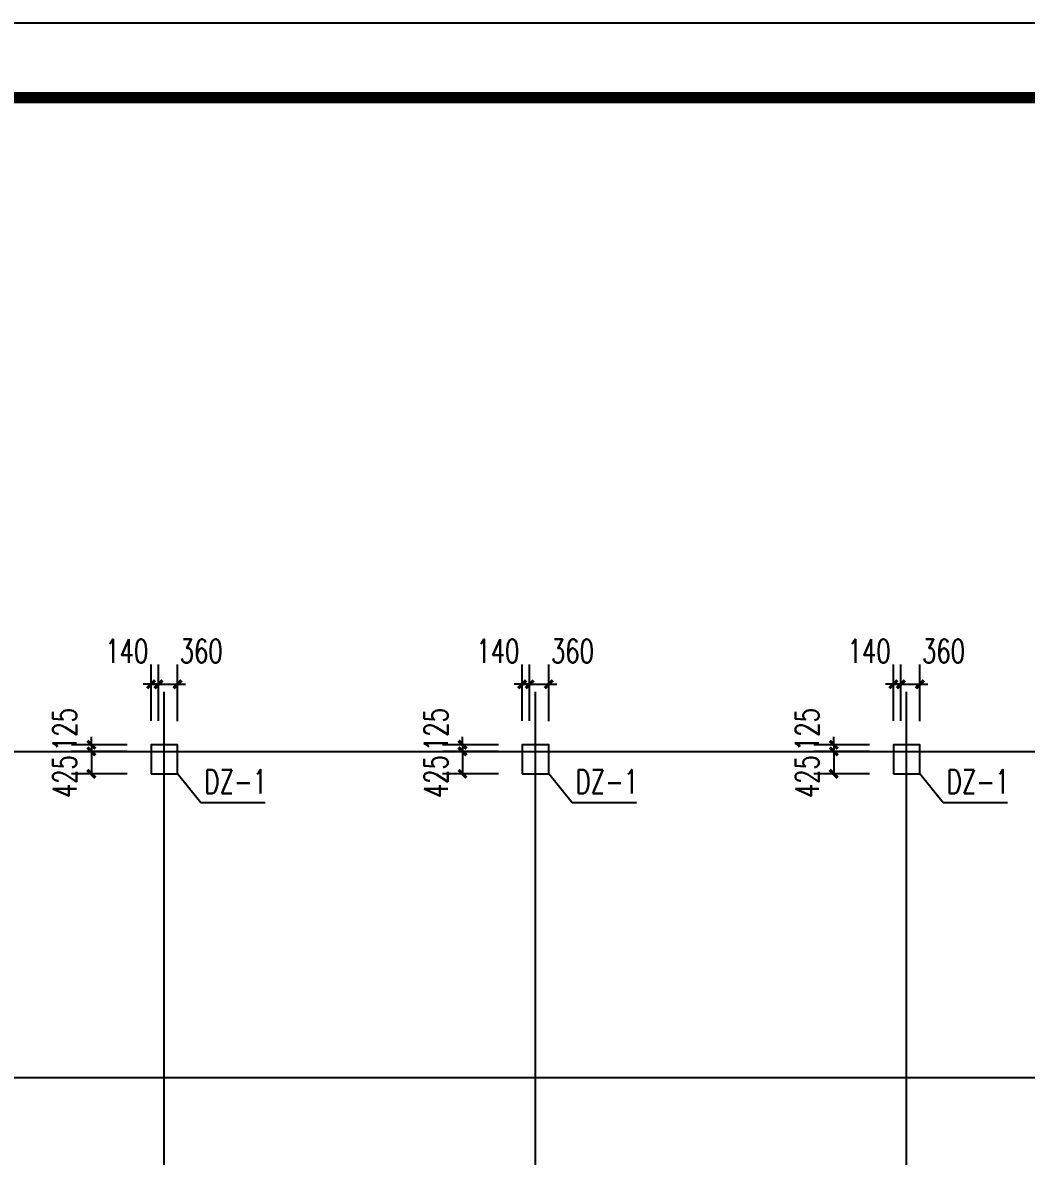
# Model space of a CAD drawing. Extents: x 180850 to 1399066, y 48356 to 327880.
# Drawn here: x 337760 to 356688, y 110969 to 132356 of the extents above; entities that cross this region are included whole.
import ezdxf

# ---------------------------------------------------------------- set-up
doc = ezdxf.new("R2010")
doc.units = 0
doc.header["$LTSCALE"] = 1000
for name, color, linetype in [('AXIS', 3, 'Continuous'), ('DOTE', 1, 'Continuous'), ('PUB_TITLE', 4, 'Continuous'), ('YCX', 90, 'Continuous'), ('承台', 2, 'Continuous')]:
    doc.layers.add(name, color=color, linetype=linetype)
doc.styles.add('_TCH_DIM_T3', font='SIMPLEX', dxfattribs={"width": 0.705882, "bigfont": 'GBCBIG'})
doc.dimstyles.new('TCH_150_1', dxfattribs={"dimtxt": 446.25, "dimasz": 150, "dimexe": 375, "dimexo": 450, "dimgap": 189.375, "dimtad": 1, "dimdec": 0, "dimzin": 0, "dimdsep": 46, "dimtxsty": '_TCH_DIM_T3', "dimblk": 'ARCHTICK', "dimcen": 0.09, "dimclrd": 256, "dimclre": 256, "dimclrt": 7, "dimazin": 2, "dimtfac": 1, "dimtdec": 0, "dimtix": 1, "dimtmove": 2, "dimatfit": 3, "dimfxl": 1, "dimtolj": 1, "dimtzin": 0, "dimarcsym": 0})

# ---------------------------------------------------------------- blocks, each defined once
blk = doc.blocks.new('_ArchTick')
at = {"color": 0, "linetype": 'ByBlock', "const_width": 0.4}
blk.add_lwpolyline([(-0.5, -0.5), (0.5, 0.5)], dxfattribs=at)
blk = doc.blocks.new('*D1173')
at = {"layer": 'AXIS', "linetype": 'ByBlock', "lineweight": -2, "transparency": 16777216}
for p, q in [((340181, 119184), (340181, 120249)), ((340321, 119184), (340321, 120249)), ((340181, 119874), (340031, 119874)), ((340181, 119874), (340321, 119874)), ((340321, 119874), (340471, 119874))]:
    blk.add_line(p, q, dxfattribs=at)
at = {"layer": 'Defpoints', "color": 0, "linetype": 'ByBlock', "transparency": 16777216}
for p in [(340321, 119874), (340181, 118734), (340321, 118734)]:
    blk.add_point(p, dxfattribs=at)
at = {"layer": 'AXIS', "linetype": 'ByBlock', "lineweight": -2, "transparency": 16777216, "xscale": 150, "yscale": 150, "zscale": 150}
blk.add_blockref('_ArchTick', (340181, 119874), dxfattribs=at)
at = {"layer": 'AXIS', "linetype": 'ByBlock', "lineweight": -2, "transparency": 16777216, "xscale": 150, "yscale": 150, "zscale": 150, "rotation": 180}
blk.add_blockref('_ArchTick', (340321, 119874), dxfattribs=at)
at = {"layer": 'AXIS', "color": 7, "linetype": 'ByBlock', "transparency": 16777216, "insert": (339723, 120500), "char_height": 446.2, "attachment_point": 5, "style": '_TCH_DIM_T3'}
blk.add_mtext('\\A1;140', dxfattribs=at)
blk = doc.blocks.new('*D1174')
at = {"layer": 'AXIS', "linetype": 'ByBlock', "lineweight": -2, "transparency": 16777216}
for p, q in [((339731, 118608), (338680, 118608)), ((339055, 118608), (339055, 118184)), ((339731, 118184), (338680, 118184))]:
    blk.add_line(p, q, dxfattribs=at)
at = {"layer": 'Defpoints', "color": 0, "linetype": 'ByBlock', "transparency": 16777216}
for p in [(340181, 118608), (339055, 118184), (340181, 118184)]:
    blk.add_point(p, dxfattribs=at)
at = {"layer": 'AXIS', "linetype": 'ByBlock', "lineweight": -2, "transparency": 16777216, "xscale": 150, "yscale": 150, "zscale": 150}
for p, rotation in [((339055, 118608), 90), ((339055, 118184), 270)]:
    blk.add_blockref('_ArchTick', p, dxfattribs=dict(at, rotation=rotation))
at = {"layer": 'AXIS', "color": 7, "linetype": 'ByBlock', "transparency": 16777216, "insert": (338555, 118131), "char_height": 446.2, "attachment_point": 5, "rotation": 90, "style": '_TCH_DIM_T3'}
blk.add_mtext('\\A1;425', dxfattribs=at)
blk = doc.blocks.new('*D1175')
at = {"layer": 'AXIS', "linetype": 'ByBlock', "lineweight": -2, "transparency": 16777216}
for p, q in [((339731, 118734), (338680, 118734)), ((339055, 118734), (339055, 118884)), ((339055, 118734), (339055, 118608)), ((339731, 118608), (338680, 118608)), ((339055, 118608), (339055, 118458))]:
    blk.add_line(p, q, dxfattribs=at)
at = {"layer": 'Defpoints', "color": 0, "linetype": 'ByBlock', "transparency": 16777216}
for p in [(340181, 118734), (339055, 118608), (340181, 118608)]:
    blk.add_point(p, dxfattribs=at)
at = {"layer": 'AXIS', "linetype": 'ByBlock', "lineweight": -2, "transparency": 16777216, "xscale": 150, "yscale": 150, "zscale": 150}
for p, rotation in [((339055, 118734), 270), ((339055, 118608), 90)]:
    blk.add_blockref('_ArchTick', p, dxfattribs=dict(at, rotation=rotation))
at = {"layer": 'AXIS', "color": 7, "linetype": 'ByBlock', "transparency": 16777216, "insert": (338555, 119020), "char_height": 446.2, "attachment_point": 5, "rotation": 90, "style": '_TCH_DIM_T3'}
blk.add_mtext('\\A1;125', dxfattribs=at)
blk = doc.blocks.new('*D1176')
at = {"layer": 'AXIS', "linetype": 'ByBlock', "lineweight": -2, "transparency": 16777216}
for p, q in [((340321, 119184), (340321, 120249)), ((340681, 119178), (340681, 120249)), ((340321, 119874), (340171, 119874)), ((340321, 119874), (340681, 119874)), ((340681, 119874), (340831, 119874))]:
    blk.add_line(p, q, dxfattribs=at)
at = {"layer": 'Defpoints', "color": 0, "linetype": 'ByBlock', "transparency": 16777216}
for p in [(340681, 119874), (340321, 118734), (340681, 118728)]:
    blk.add_point(p, dxfattribs=at)
at = {"layer": 'AXIS', "linetype": 'ByBlock', "lineweight": -2, "transparency": 16777216, "xscale": 150, "yscale": 150, "zscale": 150}
blk.add_blockref('_ArchTick', (340321, 119874), dxfattribs=at)
at = {"layer": 'AXIS', "linetype": 'ByBlock', "lineweight": -2, "transparency": 16777216, "xscale": 150, "yscale": 150, "zscale": 150, "rotation": 180}
blk.add_blockref('_ArchTick', (340681, 119874), dxfattribs=at)
at = {"layer": 'AXIS', "color": 7, "linetype": 'ByBlock', "transparency": 16777216, "insert": (341128, 120500), "char_height": 446.2, "attachment_point": 5, "style": '_TCH_DIM_T3'}
blk.add_mtext('\\A1;360', dxfattribs=at)
blk = doc.blocks.new('*D1185')
at = {"layer": 'AXIS', "linetype": 'ByBlock', "lineweight": -2, "transparency": 16777216}
for p, q in [((347181, 119184), (347181, 120249)), ((347321, 119184), (347321, 120249)), ((347181, 119874), (347031, 119874)), ((347181, 119874), (347321, 119874)), ((347321, 119874), (347471, 119874))]:
    blk.add_line(p, q, dxfattribs=at)
at = {"layer": 'Defpoints', "color": 0, "linetype": 'ByBlock', "transparency": 16777216}
for p in [(347321, 119874), (347181, 118734), (347321, 118734)]:
    blk.add_point(p, dxfattribs=at)
at = {"layer": 'AXIS', "linetype": 'ByBlock', "lineweight": -2, "transparency": 16777216, "xscale": 150, "yscale": 150, "zscale": 150}
blk.add_blockref('_ArchTick', (347181, 119874), dxfattribs=at)
at = {"layer": 'AXIS', "linetype": 'ByBlock', "lineweight": -2, "transparency": 16777216, "xscale": 150, "yscale": 150, "zscale": 150, "rotation": 180}
blk.add_blockref('_ArchTick', (347321, 119874), dxfattribs=at)
at = {"layer": 'AXIS', "color": 7, "linetype": 'ByBlock', "transparency": 16777216, "insert": (346723, 120500), "char_height": 446.2, "attachment_point": 5, "style": '_TCH_DIM_T3'}
blk.add_mtext('\\A1;140', dxfattribs=at)
blk = doc.blocks.new('*D1186')
at = {"layer": 'AXIS', "linetype": 'ByBlock', "lineweight": -2, "transparency": 16777216}
for p, q in [((346731, 118608), (345680, 118608)), ((346055, 118608), (346055, 118184)), ((346731, 118184), (345680, 118184))]:
    blk.add_line(p, q, dxfattribs=at)
at = {"layer": 'Defpoints', "color": 0, "linetype": 'ByBlock', "transparency": 16777216}
for p in [(347181, 118608), (346055, 118184), (347181, 118184)]:
    blk.add_point(p, dxfattribs=at)
at = {"layer": 'AXIS', "linetype": 'ByBlock', "lineweight": -2, "transparency": 16777216, "xscale": 150, "yscale": 150, "zscale": 150}
for p, rotation in [((346055, 118608), 90), ((346055, 118184), 270)]:
    blk.add_blockref('_ArchTick', p, dxfattribs=dict(at, rotation=rotation))
at = {"layer": 'AXIS', "color": 7, "linetype": 'ByBlock', "transparency": 16777216, "insert": (345555, 118131), "char_height": 446.2, "attachment_point": 5, "rotation": 90, "style": '_TCH_DIM_T3'}
blk.add_mtext('\\A1;425', dxfattribs=at)
blk = doc.blocks.new('*D1187')
at = {"layer": 'AXIS', "linetype": 'ByBlock', "lineweight": -2, "transparency": 16777216}
for p, q in [((346731, 118734), (345680, 118734)), ((346055, 118734), (346055, 118884)), ((346055, 118734), (346055, 118608)), ((346731, 118608), (345680, 118608)), ((346055, 118608), (346055, 118458))]:
    blk.add_line(p, q, dxfattribs=at)
at = {"layer": 'Defpoints', "color": 0, "linetype": 'ByBlock', "transparency": 16777216}
for p in [(347181, 118734), (346055, 118608), (347181, 118608)]:
    blk.add_point(p, dxfattribs=at)
at = {"layer": 'AXIS', "linetype": 'ByBlock', "lineweight": -2, "transparency": 16777216, "xscale": 150, "yscale": 150, "zscale": 150}
for p, rotation in [((346055, 118734), 270), ((346055, 118608), 90)]:
    blk.add_blockref('_ArchTick', p, dxfattribs=dict(at, rotation=rotation))
at = {"layer": 'AXIS', "color": 7, "linetype": 'ByBlock', "transparency": 16777216, "insert": (345555, 119020), "char_height": 446.2, "attachment_point": 5, "rotation": 90, "style": '_TCH_DIM_T3'}
blk.add_mtext('\\A1;125', dxfattribs=at)
blk = doc.blocks.new('*D1188')
at = {"layer": 'AXIS', "linetype": 'ByBlock', "lineweight": -2, "transparency": 16777216}
for p, q in [((347321, 119184), (347321, 120249)), ((347681, 119178), (347681, 120249)), ((347321, 119874), (347171, 119874)), ((347321, 119874), (347681, 119874)), ((347681, 119874), (347831, 119874))]:
    blk.add_line(p, q, dxfattribs=at)
at = {"layer": 'Defpoints', "color": 0, "linetype": 'ByBlock', "transparency": 16777216}
for p in [(347681, 119874), (347321, 118734), (347681, 118728)]:
    blk.add_point(p, dxfattribs=at)
at = {"layer": 'AXIS', "linetype": 'ByBlock', "lineweight": -2, "transparency": 16777216, "xscale": 150, "yscale": 150, "zscale": 150}
blk.add_blockref('_ArchTick', (347321, 119874), dxfattribs=at)
at = {"layer": 'AXIS', "linetype": 'ByBlock', "lineweight": -2, "transparency": 16777216, "xscale": 150, "yscale": 150, "zscale": 150, "rotation": 180}
blk.add_blockref('_ArchTick', (347681, 119874), dxfattribs=at)
at = {"layer": 'AXIS', "color": 7, "linetype": 'ByBlock', "transparency": 16777216, "insert": (348128, 120500), "char_height": 446.2, "attachment_point": 5, "style": '_TCH_DIM_T3'}
blk.add_mtext('\\A1;360', dxfattribs=at)
blk = doc.blocks.new('*D1197')
at = {"layer": 'AXIS', "linetype": 'ByBlock', "lineweight": -2, "transparency": 16777216}
for p, q in [((354181, 119184), (354181, 120249)), ((354321, 119184), (354321, 120249)), ((354181, 119874), (354031, 119874)), ((354181, 119874), (354321, 119874)), ((354321, 119874), (354471, 119874))]:
    blk.add_line(p, q, dxfattribs=at)
at = {"layer": 'Defpoints', "color": 0, "linetype": 'ByBlock', "transparency": 16777216}
for p in [(354321, 119874), (354181, 118734), (354321, 118734)]:
    blk.add_point(p, dxfattribs=at)
at = {"layer": 'AXIS', "linetype": 'ByBlock', "lineweight": -2, "transparency": 16777216, "xscale": 150, "yscale": 150, "zscale": 150}
blk.add_blockref('_ArchTick', (354181, 119874), dxfattribs=at)
at = {"layer": 'AXIS', "linetype": 'ByBlock', "lineweight": -2, "transparency": 16777216, "xscale": 150, "yscale": 150, "zscale": 150, "rotation": 180}
blk.add_blockref('_ArchTick', (354321, 119874), dxfattribs=at)
at = {"layer": 'AXIS', "color": 7, "linetype": 'ByBlock', "transparency": 16777216, "insert": (353723, 120500), "char_height": 446.2, "attachment_point": 5, "style": '_TCH_DIM_T3'}
blk.add_mtext('\\A1;140', dxfattribs=at)
blk = doc.blocks.new('*D1198')
at = {"layer": 'AXIS', "linetype": 'ByBlock', "lineweight": -2, "transparency": 16777216}
for p, q in [((353731, 118608), (352680, 118608)), ((353055, 118608), (353055, 118184)), ((353731, 118184), (352680, 118184))]:
    blk.add_line(p, q, dxfattribs=at)
at = {"layer": 'Defpoints', "color": 0, "linetype": 'ByBlock', "transparency": 16777216}
for p in [(354181, 118608), (353055, 118184), (354181, 118184)]:
    blk.add_point(p, dxfattribs=at)
at = {"layer": 'AXIS', "linetype": 'ByBlock', "lineweight": -2, "transparency": 16777216, "xscale": 150, "yscale": 150, "zscale": 150}
for p, rotation in [((353055, 118608), 90), ((353055, 118184), 270)]:
    blk.add_blockref('_ArchTick', p, dxfattribs=dict(at, rotation=rotation))
at = {"layer": 'AXIS', "color": 7, "linetype": 'ByBlock', "transparency": 16777216, "insert": (352555, 118131), "char_height": 446.2, "attachment_point": 5, "rotation": 90, "style": '_TCH_DIM_T3'}
blk.add_mtext('\\A1;425', dxfattribs=at)
blk = doc.blocks.new('*D1199')
at = {"layer": 'AXIS', "linetype": 'ByBlock', "lineweight": -2, "transparency": 16777216}
for p, q in [((353731, 118734), (352680, 118734)), ((353055, 118734), (353055, 118884)), ((353055, 118734), (353055, 118608)), ((353731, 118608), (352680, 118608)), ((353055, 118608), (353055, 118458))]:
    blk.add_line(p, q, dxfattribs=at)
at = {"layer": 'Defpoints', "color": 0, "linetype": 'ByBlock', "transparency": 16777216}
for p in [(354181, 118734), (353055, 118608), (354181, 118608)]:
    blk.add_point(p, dxfattribs=at)
at = {"layer": 'AXIS', "linetype": 'ByBlock', "lineweight": -2, "transparency": 16777216, "xscale": 150, "yscale": 150, "zscale": 150}
for p, rotation in [((353055, 118734), 270), ((353055, 118608), 90)]:
    blk.add_blockref('_ArchTick', p, dxfattribs=dict(at, rotation=rotation))
at = {"layer": 'AXIS', "color": 7, "linetype": 'ByBlock', "transparency": 16777216, "insert": (352555, 119020), "char_height": 446.2, "attachment_point": 5, "rotation": 90, "style": '_TCH_DIM_T3'}
blk.add_mtext('\\A1;125', dxfattribs=at)
blk = doc.blocks.new('*D1200')
at = {"layer": 'AXIS', "linetype": 'ByBlock', "lineweight": -2, "transparency": 16777216}
for p, q in [((354321, 119184), (354321, 120249)), ((354681, 119178), (354681, 120249)), ((354321, 119874), (354171, 119874)), ((354321, 119874), (354681, 119874)), ((354681, 119874), (354831, 119874))]:
    blk.add_line(p, q, dxfattribs=at)
at = {"layer": 'Defpoints', "color": 0, "linetype": 'ByBlock', "transparency": 16777216}
for p in [(354681, 119874), (354321, 118734), (354681, 118728)]:
    blk.add_point(p, dxfattribs=at)
at = {"layer": 'AXIS', "linetype": 'ByBlock', "lineweight": -2, "transparency": 16777216, "xscale": 150, "yscale": 150, "zscale": 150}
blk.add_blockref('_ArchTick', (354321, 119874), dxfattribs=at)
at = {"layer": 'AXIS', "linetype": 'ByBlock', "lineweight": -2, "transparency": 16777216, "xscale": 150, "yscale": 150, "zscale": 150, "rotation": 180}
blk.add_blockref('_ArchTick', (354681, 119874), dxfattribs=at)
at = {"layer": 'AXIS', "color": 7, "linetype": 'ByBlock', "transparency": 16777216, "insert": (355128, 120500), "char_height": 446.2, "attachment_point": 5, "style": '_TCH_DIM_T3'}
blk.add_mtext('\\A1;360', dxfattribs=at)

msp = doc.modelspace()

# ---------------------------------------------------------------- linework, layer by layer
at = {"layer": 'DOTE'}
for p, q in [((340432.41, 66783.25), (340430.76, 119733.25)), ((347432.41, 66783.25), (347430.76, 119733.25)), ((354432.41, 66783.25), (354430.76, 119733.25)), ((318655.76, 118608.25), (370530.76, 118608.25)), ((318657.41, 112458.25), (370532.41, 112458.25))]:
    msp.add_line(p, q, dxfattribs=at)
at = {"layer": 'PUB_TITLE'}
msp.add_lwpolyline([(306908.52, 132355.95), (425837.69, 132355.95), (425837.69, 48356.03), (306908.52, 48356.03)], close=True, dxfattribs=at)
at = {"layer": 'PUB_TITLE', "const_width": 212.12}
msp.add_lwpolyline([(310443.87, 49770.17), (310443.87, 130941.81), (424423.55, 130941.81), (424423.55, 49770.17)], close=True, dxfattribs=at)
at = {"layer": 'YCX'}
for p, q in [((341120.55, 117637.83), (340680.76, 118183.51)), ((348120.55, 117637.83), (347680.76, 118183.51)), ((355120.55, 117637.83), (354680.76, 118183.51)), ((342334.87, 117635.23), (341120.55, 117637.83)), ((349334.87, 117635.23), (348120.55, 117637.83)), ((356334.87, 117635.23), (355120.55, 117637.83))]:
    msp.add_line(p, q, dxfattribs=at)
at = {"layer": '承台', "color": 6}
for points in [[(340180.76, 118183.51), (340680.76, 118183.51), (340680.76, 118733.51), (340180.76, 118733.51)], [(347180.76, 118183.51), (347680.76, 118183.51), (347680.76, 118733.51), (347180.76, 118733.51)], [(354180.76, 118183.51), (354680.76, 118183.51), (354680.76, 118733.51), (354180.76, 118733.51)]]:
    msp.add_lwpolyline(points, close=True, dxfattribs=at)

# ---------------------------------------------------------------- texts
at = {"layer": 'YCX', "style": '_TCH_DIM_T3', "width": 0.705882}
for p in [(341186.32, 117813.24), (348186.32, 117813.24), (355186.32, 117813.24)]:
    msp.add_text('DZ-1', height=450, dxfattribs=at).set_placement(p)

# ---------------------------------------------------------------- dimensions: what is measured, and where the dimension line sits
at = {"layer": 'AXIS', "linetype": 'ByBlock'}
for base, p1, p2, picture, middle in [((340320.76, 119873.6), (340180.76, 118733.51), (340320.76, 118733.51), '*D1173', (339722.71, 120499.77)), ((340680.76, 119873.6), (340320.76, 118733.51), (340680.76, 118727.8), '*D1176', (341127.68, 120499.77)), ((347320.76, 119873.6), (347180.76, 118733.51), (347320.76, 118733.51), '*D1185', (346722.71, 120499.77)), ((347680.76, 119873.6), (347320.76, 118733.51), (347680.76, 118727.8), '*D1188', (348127.68, 120499.77)), ((354320.76, 119873.6), (354180.76, 118733.51), (354320.76, 118733.51), '*D1197', (353722.71, 120499.77)), ((354680.76, 119873.6), (354320.76, 118733.51), (354680.76, 118727.8), '*D1200', (355127.68, 120499.77))]:
    dim = msp.add_linear_dim(base=base, p1=p1, p2=p2, dimstyle='TCH_150_1', dxfattribs=at)
    dim.commit()
    dim.dimension.update_dxf_attribs({"geometry": picture, "text_midpoint": middle, "dimtype": 160})
for base, p1, p2, picture, middle in [((339054.69, 118608.25), (340180.76, 118733.51), (340180.76, 118608.25), '*D1175', (338554.69, 119019.63)), ((346054.69, 118608.25), (347180.76, 118733.51), (347180.76, 118608.25), '*D1187', (345554.69, 119019.63)), ((353054.69, 118608.25), (354180.76, 118733.51), (354180.76, 118608.25), '*D1199', (352554.69, 119019.63)), ((339054.69, 118183.51), (340180.76, 118608.25), (340180.76, 118183.51), '*D1174', (338554.69, 118131.34)), ((346054.69, 118183.51), (347180.76, 118608.25), (347180.76, 118183.51), '*D1186', (345554.69, 118131.34)), ((353054.69, 118183.51), (354180.76, 118608.25), (354180.76, 118183.51), '*D1198', (352554.69, 118131.34))]:
    dim = msp.add_linear_dim(base=base, p1=p1, p2=p2, angle=90, dimstyle='TCH_150_1', dxfattribs=at)
    dim.commit()
    dim.dimension.update_dxf_attribs({"geometry": picture, "text_midpoint": middle, "dimtype": 160})

doc.saveas('drawing.dxf')
